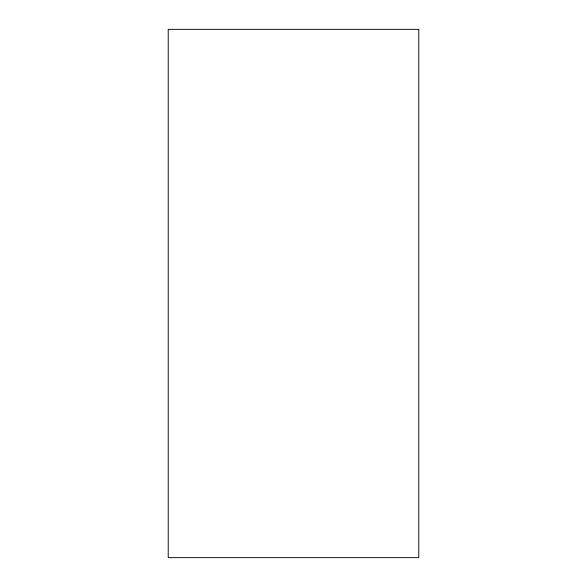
<?xml version="1.0" encoding="UTF-8"?>
<svg xmlns="http://www.w3.org/2000/svg" width="587" height="587" viewBox="0 0 587 587"><rect width="100%" height="100%" fill="white"/><g stroke="black" fill="none" stroke-linecap="round" stroke-linejoin="round"><path stroke-width="0.88" d="M418.78 29.35L168.22 29.35L168.22 557.65L418.78 557.65L418.78 29.35"/></g></svg>
